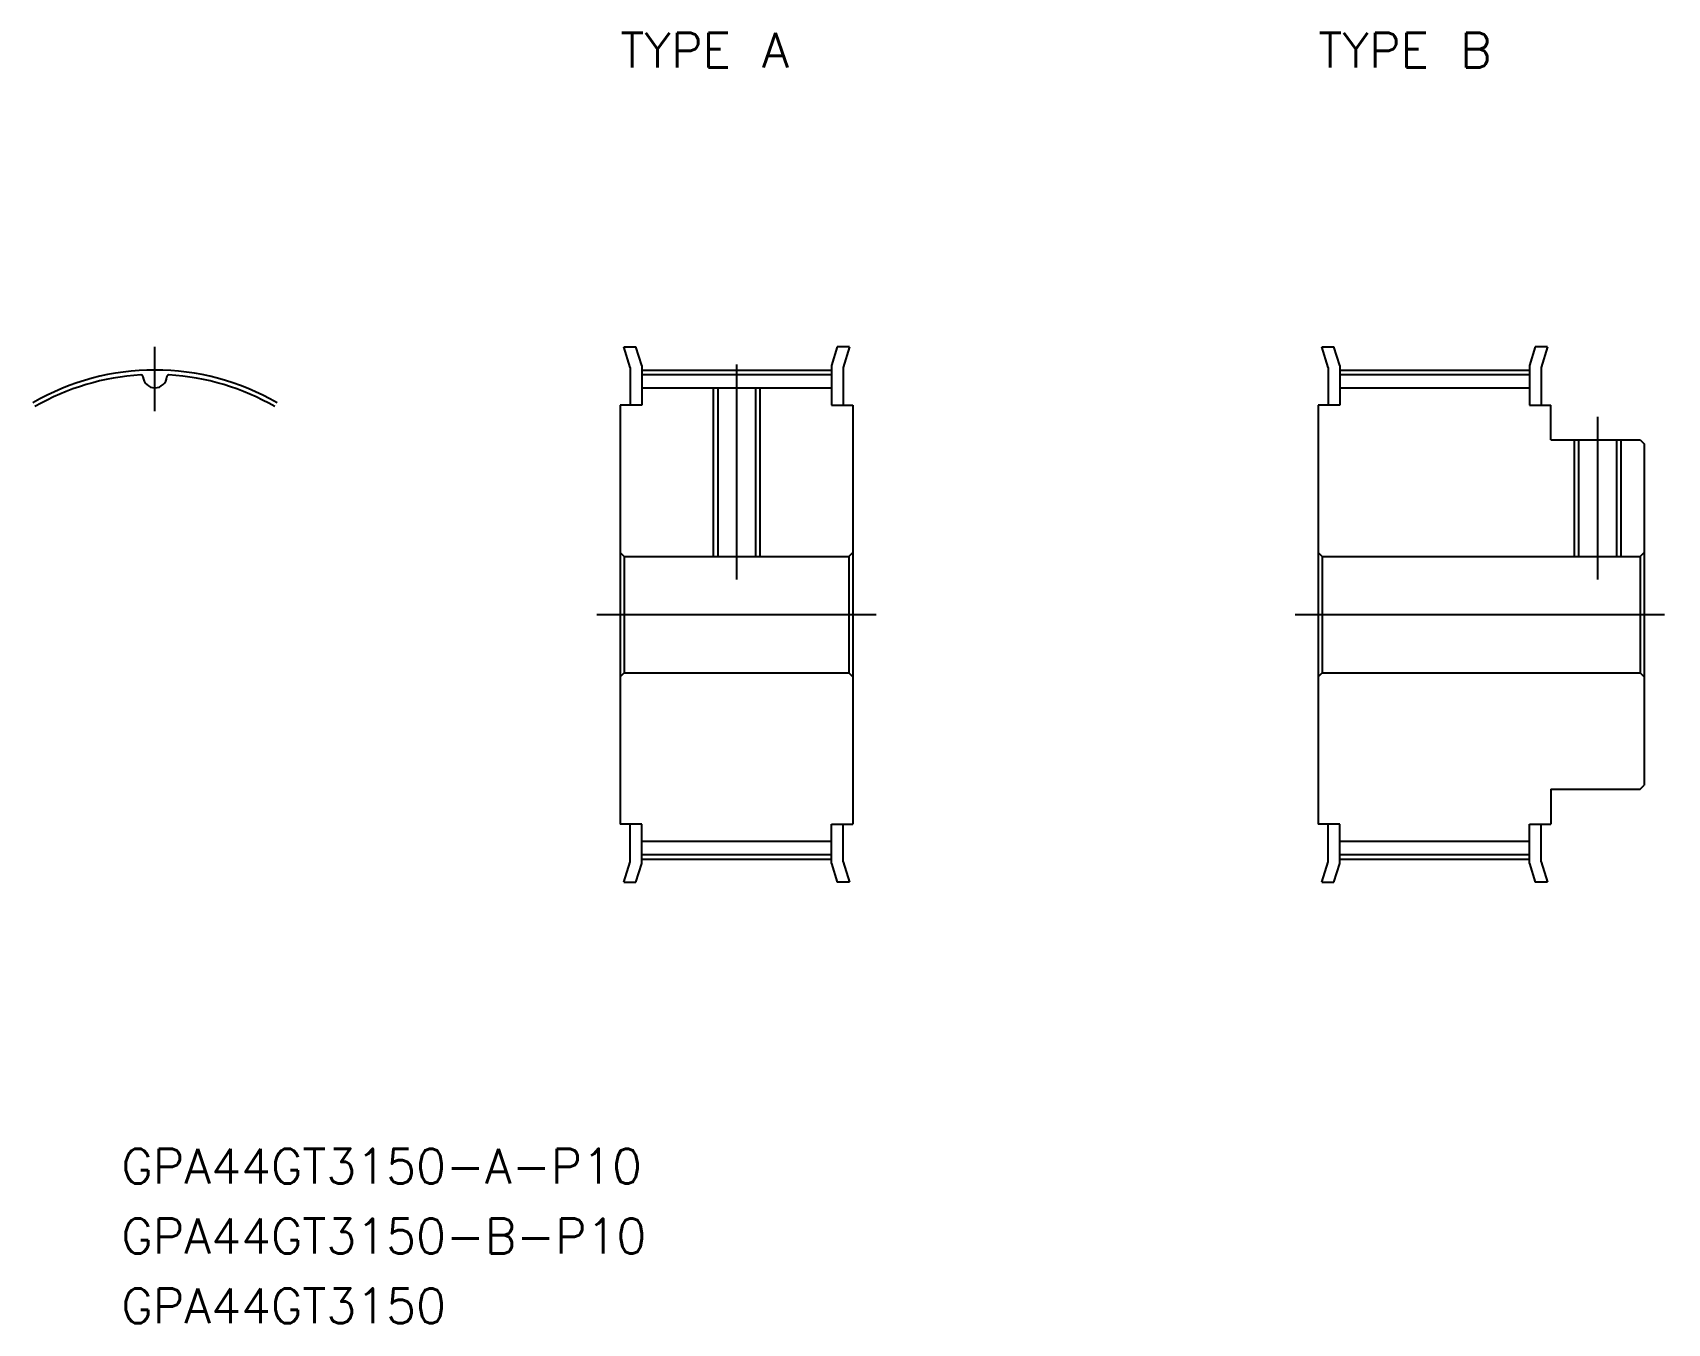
# Model space of a CAD drawing. Extents: x -11 to 130, y -61 to 50.
import ezdxf

# ---------------------------------------------------------------- set-up
doc = ezdxf.new("R2010")
doc.units = 0
doc.linetypes.add('CENTER', pattern=[50.8, 31.75, -6.35, 6.35, -6.35])
doc.layers.get('0').update_dxf_attribs({"linetype": 'CONTINUOUS'})
doc.layers.add('CENTER', color=1, linetype='CONTINUOUS')
doc.styles.get("Standard").update_dxf_attribs({"font": 'txt.shx', "height": 3, "bigfont": 'bigfont.shx'})

msp = doc.modelspace()

# ---------------------------------------------------------------- linework, layer by layer
at = {"color": 7, "linetype": 'CONTINUOUS'}
for p, q in [((40.85, 21.24), (40.3, 23)), ((40.3, 23), (41.35, 23)), ((41.85, 21.4), (41.35, 23)), ((58.65, 23), (58.15, 21.4)), ((59.7, 23), (58.65, 23)), ((59.7, 23), (59.15, 21.24)), ((100.85, 21.24), (100.3, 23)), ((100.3, 23), (101.35, 23)), ((101.85, 21.4), (101.35, 23)), ((118.65, 23), (118.15, 21.4)), ((119.7, 23), (118.65, 23)), ((119.7, 23), (119.15, 21.24)), ((40.85, 21.24), (40.85, 18)), ((41.85, 21.4), (41.85, 18)), ((58.15, 21.4), (58.15, 18)), ((59.15, 21.24), (59.15, 18)), ((100.85, 21.24), (100.85, 18)), ((101.85, 21.4), (101.85, 18)), ((118.15, 21.4), (118.15, 18)), ((119.15, 21.24), (119.15, 18)), ((41.85, 20.63), (58.15, 20.63)), ((101.85, 20.63), (118.15, 20.63)), ((41.85, 19.48), (58.15, 19.48)), ((48.38, 19.48), (48.38, 5)), ((51.62, 19.48), (51.62, 5)), ((101.85, 19.48), (118.15, 19.48)), ((40, 18), (40, -18)), ((41.85, 18), (40, 18)), ((58.15, 18), (60, 18)), ((60, 18), (60, -18)), ((100, 18), (100, -18)), ((101.85, 18), (100, 18)), ((118.15, 18), (120, 18)), ((120, 15), (120, 18)), ((120, 15), (127.66, 15)), ((122.38, 15), (122.38, 5)), ((125.62, 15), (125.62, 5)), ((127.66, 15), (128, 14.66)), ((128, 14.66), (128, -14.66)), ((40, 5.34), (40.34, 5)), ((40.34, 5), (59.66, 5)), ((40.34, 5), (40.34, -5)), ((60, 5.34), (59.66, 5)), ((59.66, 5), (59.66, -5)), ((100, 5.34), (100.34, 5)), ((100.34, 5), (127.66, 5)), ((100.34, 5), (100.34, -5)), ((128, 5.34), (127.66, 5)), ((127.66, 5), (127.66, -5)), ((40, -5.34), (40.34, -5)), ((40.34, -5), (59.66, -5)), ((60, -5.34), (59.66, -5)), ((100, -5.34), (100.34, -5)), ((100.34, -5), (127.66, -5)), ((128, -5.34), (127.66, -5)), ((120, -15), (127.66, -15)), ((120, -15), (120, -18)), ((127.66, -15), (128, -14.66)), ((41.85, -18), (40, -18)), ((40.85, -21.25), (40.85, -18)), ((41.85, -21.4), (41.85, -18)), ((58.15, -21.4), (58.15, -18)), ((58.15, -18), (60, -18)), ((59.15, -21.25), (59.15, -18)), ((101.85, -18), (100, -18)), ((100.85, -21.25), (100.85, -18)), ((101.85, -21.4), (101.85, -18)), ((118.15, -21.4), (118.15, -18)), ((118.15, -18), (120, -18)), ((119.15, -21.25), (119.15, -18)), ((41.85, -19.48), (58.15, -19.48)), ((101.85, -19.48), (118.15, -19.48)), ((41.85, -20.63), (58.15, -20.63)), ((101.85, -20.63), (118.15, -20.63)), ((40.3, -23), (40.85, -21.25)), ((41.35, -23), (41.85, -21.4)), ((58.15, -21.4), (58.65, -23)), ((59.15, -21.25), (59.7, -23)), ((100.3, -23), (100.85, -21.25)), ((101.35, -23), (101.85, -21.4)), ((118.15, -21.4), (118.65, -23)), ((119.15, -21.25), (119.7, -23)), ((40.3, -23), (41.35, -23)), ((59.7, -23), (58.65, -23)), ((100.3, -23), (101.35, -23)), ((119.7, -23), (118.65, -23))]:
    msp.add_line(p, q, dxfattribs=at)
at = {"color": 3, "linetype": 'CONTINUOUS'}
for p, q in [((48, 19.48), (48, 5)), ((52, 19.48), (52, 5)), ((122, 15), (122, 5)), ((126, 15), (126, 5))]:
    msp.add_line(p, q, dxfattribs=at)
at = {"color": 7, "linetype": 'CONTINUOUS'}
for centre, radius, start, end in [((0, 0), 20.63, 93.3453, 120), ((-1.19, 20.42), 0.171, 4.1614, 93.3453), ((0, 20.51), 1.03, 184.1614, 355.8386), ((1.19, 20.42), 0.171, 86.6547, 175.8386), ((0, 0), 20.63, 60, 86.6547)]:
    msp.add_arc(centre, radius, start, end, dxfattribs=at)
at = {"layer": 'CENTER', "color": 1, "linetype": 'CENTER'}
for p, q in [((0, 17.48), (0, 23.01)), ((50, 21.48), (50, 3)), ((41.85, 21.01), (58.15, 21.01)), ((101.85, 21.01), (118.15, 21.01)), ((124, 17), (124, 3)), ((38, 0), (62, 0)), ((98, 0), (130, 0)), ((41.85, -21.01), (58.15, -21.01)), ((101.85, -21.01), (118.15, -21.01))]:
    msp.add_line(p, q, dxfattribs=at)
msp.add_arc((0, 0), 21.01, 60, 120, dxfattribs=at)

# ---------------------------------------------------------------- texts
at = {"color": 7, "linetype": 'CONTINUOUS'}
for s, p in [('TYPE A', (40, 47)), ('TYPE B', (100, 47)), ('GPA44GT3150-A-P10', (-2.88, -48.9)), ('GPA44GT3150-B-P10', (-2.88, -54.9)), ('GPA44GT3150', (-2.88, -60.9))]:
    msp.add_text(s, height=3, dxfattribs=at).set_placement(p)

doc.saveas('drawing.dxf')
